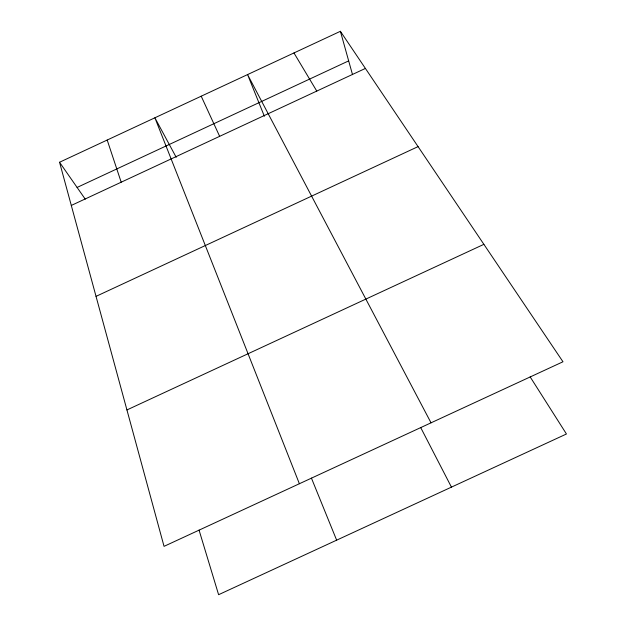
<?xml version="1.0" encoding="UTF-8"?>
<svg xmlns="http://www.w3.org/2000/svg" width="626" height="626" viewBox="0 0 626 626"><rect width="100%" height="100%" fill="white"/><g stroke="black" fill="none" stroke-linecap="round" stroke-linejoin="round"><path stroke-width="0.94" d="M59.548 162.251L340.395 31.3L562.985 361.773L164.043 546.349L59.548 162.251L85.269 199.178M77.092 187.44L348.666 60.878M71.294 205.445L365.404 68.43M96.028 296.364L418.066 146.617M126.929 409.944L483.89 244.336M530.167 376.899L566.452 433.99L218.607 594.7L199.052 530.081M293.962 52.952L316.772 91.083M176.219 157.322L154.888 117.798L299.385 483.734M431.04 422.824L247.567 74.58L264.368 116.256M420.703 427.558L451.44 487.13M201.212 96.201L219.64 136.335M311.427 478.107L336.647 540.16M107.195 140.036L121.194 182.197M340.395 31.3L352.524 74.666"/></g></svg>
